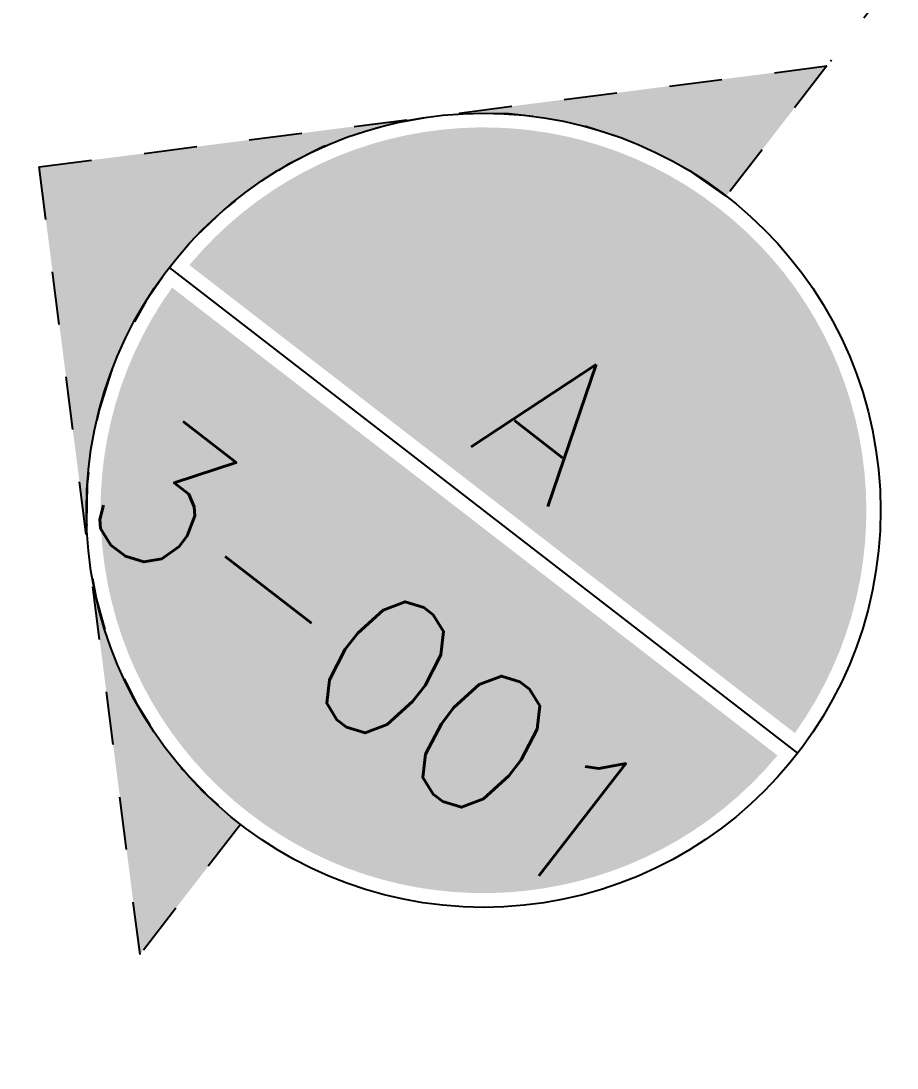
# Model space of a CAD drawing. Header units: millimetres. Extents: x 837111 to 838100, y 1172930 to 1173673.
# Drawn here: x 837828.736 to 837830.391, y 1173272.21 to 1173274.187 of the extents above; entities that cross this region are included whole.
import ezdxf
from ezdxf.enums import TextEntityAlignment as Align

# ---------------------------------------------------------------- set-up
doc = ezdxf.new("R2010")
doc.units = ezdxf.units.MM
doc.linetypes.add('OLD-ANT-PLANTAS PROPUESTAS$0$HIDDEN2', pattern=[0.1875, 0.125, -0.0625])
for name, color, linetype in [('.', 255, 'Continuous'), ('OLD-ANT-PLANTAS PROPUESTAS$0$A-BORDE DE LOSA PERFIL IPE', 2, 'Continuous'), ('OLD-ANT-PLANTAS PROPUESTAS$0$A-FONDO_253', 253, 'Continuous'), ('OLD-ANT-PLANTAS PROPUESTAS$0$G-LINEAS DE SECCION', 8, 'OLD-ANT-PLANTAS PROPUESTAS$0$HIDDEN2'), ('OLD-ANT-PLANTAS PROPUESTAS$0$KCIG-AP-DW-XR-VENTANERIA$0$A-A BORDILLO', 1, 'Continuous')]:
    doc.layers.add(name, color=color, linetype=linetype)
doc.styles.add('OLD-ANT-PLANTAS PROPUESTAS$0$TEXT', font='romans.shx', dxfattribs={"width": 0.8})

# ---------------------------------------------------------------- blocks, each defined once
blk = doc.blocks.new('*U98')
h = blk.add_hatch(color=256)
edge = h.paths.add_edge_path()
edge.add_line((0, -501.974), (0, -504.045))
edge.add_line((0, -504.045), (-7.071, -496.974))
edge.add_line((-7.071, -496.974), (0, -489.903))
edge.add_line((0, -489.903), (0, -491.974))
edge.add_arc((0, -496.974), 5, 90, 270)
at = {"ltscale": 0.07}
h = blk.add_hatch(color=255, dxfattribs=at)
edge = h.paths.add_edge_path()
edge.add_arc((0, -496.974), 4.821, 2.1226, 177.8774)
edge.add_line((-4.818, -496.796), (4.818, -496.796))
h = blk.add_hatch(color=255, dxfattribs=at)
edge = h.paths.add_edge_path()
edge.add_arc((0, -496.974), 4.821, 182.1226, 357.8774, ccw=False)
edge.add_line((-4.818, -497.153), (4.818, -497.153))
blk.add_line((0, -7.143), (0, -489.832))
at = {"color": 3, "linetype": 'Continuous'}
blk.add_line((-5, -496.974), (5, -496.974), dxfattribs=at)
blk.add_lwpolyline([(0, -501.974), (0, -504.045), (-7.071, -496.974), (0, -489.903), (0, -491.974, 1)], format="xyb", close=True)
blk.add_circle((0, -496.974), 5, dxfattribs=at)
at = {"color": 9, "style": 'OLD-ANT-PLANTAS PROPUESTAS$0$TEXT', "flags": 8}
for tag, p in [('SECTIONNUMBER', (0, 0)), ('SECTIONNUMBER-B', (0, -496.974))]:
    blk.add_attdef(tag, text='', height=1.786, dxfattribs=at).set_placement(p, align=Align.BOTTOM_CENTER)
for tag, p in [('SHEETNUMBER', (0, -1.429)), ('SHEETNUMBER-B', (0, -498.403))]:
    blk.add_attdef(tag, text='', height=1.786, dxfattribs=at).set_placement(p, align=Align.TOP_CENTER)
blk = doc.blocks.new('OLD-ANT-PLANTAS PROPUESTAS$0$INDICACIONES')
at = {"layer": 'OLD-ANT-PLANTAS PROPUESTAS$0$G-LINEAS DE SECCION', "ltscale": 0.07}
ref = blk.add_blockref('*U98', (12.286, -58.1, -0.0011), dxfattribs=dict(at, xscale=0.1500000000000001, yscale=0.1500000000000001, zscale=0.1500000000000001, rotation=285.1959687141608))
ref.add_attrib('SECTIONNUMBER-B', 'A', dxfattribs={"layer": '0', "color": 9, "height": 0.2679, "rotation": 285.196, "style": 'OLD-ANT-PLANTAS PROPUESTAS$0$TEXT'}).set_placement((-59.6536, -77.6402, -0.0011), align=Align.BOTTOM_CENTER)
ref.add_attrib('SHEETNUMBER-B', '3-001', dxfattribs={"layer": '0', "color": 9, "height": 0.26786, "rotation": 285.196, "style": 'OLD-ANT-PLANTAS PROPUESTAS$0$TEXT'}).set_placement((-59.8604, -77.6964, -0.0011), align=Align.TOP_CENTER)

msp = doc.modelspace()

# ---------------------------------------------------------------- hatches: boundary and pattern name
at = {"layer": 'OLD-ANT-PLANTAS PROPUESTAS$0$A-FONDO_253'}
h = msp.add_hatch(color=256, dxfattribs=at)
h.dxf.hatch_style = 1
edge = h.paths.add_edge_path(flags=16)
edge.add_arc((837846.53, 1173295.9527), 7.5868, 283.24726, 358.05954, ccw=False)
edge.add_arc((837850.9884, 1173281.9316), 7.1719, 112.28635, 191.82705)
edge.add_arc((837834.7346, 1173278.7885), 9.3844, -50.43566, 10.26995, ccw=False)
edge.add_arc((837836.7501, 1173276.3905), 6.2521, 215.49283, 309.32341, ccw=False)
edge.add_arc((837839.3232, 1173278.177), 9.3844, 124.23668, 215.25189, ccw=False)
edge.add_arc((837831.6059, 1173289.3915), 4.2293, 305.1936, 455.5207)
edge.add_arc((837830.0951, 1173303.879), 10.337, 219.23705, 276.13072, ccw=False)
edge.add_arc((837827.4306, 1173301.6864), 6.8864, 124.76014, 219.12965, ccw=False)
edge.add_arc((837829.382, 1173298.8406), 10.337, 56.26149, 124.65274, ccw=False)
edge.add_arc((837840.8038, 1173317.2309), 11.3224, 239.88674, 421.47083)
edge.add_arc((837858.6593, 1173341.399), 18.8991, 173.4389, 228.80281, ccw=False)
edge.add_arc((837850.1749, 1173342.3747), 10.3588, 80.76497, 173.4383, ccw=False)
edge.add_arc((837848.8042, 1173333.9451), 18.8991, 8.12764, 80.76438, ccw=False)
edge.add_arc((837881.8448, 1173340.7758), 14.9226, 196.18175, 260.44984)
edge.add_arc((837878.0357, 1173314.5812), 11.556, 37.21934, 83.37479, ccw=False)
edge.add_arc((837882.5174, 1173318.4489), 5.6597, -57.8324, 33.4796, ccw=False)
edge.add_arc((837879.2426, 1173323.8328), 11.961, 260.10754, 301.71636, ccw=False)
edge.add_arc((837872.6987, 1173296.5666), 16.1206, 73.8317, 104.33849)
edge.add_arc((837874.2833, 1173292.5463), 20.4152, 105.85297, 171.12537)
edge = h.paths.add_edge_path()
edge.add_arc((837846.53, 1173295.9527), 7.7368, 283.33596, 357.99178, ccw=False)
edge.add_arc((837850.9884, 1173281.9316), 7.0219, 112.38212, 191.84353)
edge.add_arc((837834.7346, 1173278.7885), 9.5344, -50.43755, 10.28231, ccw=False)
edge.add_arc((837836.7501, 1173276.3905), 6.4021, 215.49, 309.32623, ccw=False)
edge.add_arc((837839.3232, 1173278.177), 9.5344, 124.2443, 215.25378, ccw=False)
edge.add_arc((837831.6059, 1173289.3915), 4.0793, 305.2109, 455.5096)
edge.add_arc((837830.0951, 1173303.879), 10.487, 219.23628, 276.1263, ccw=False)
edge.add_arc((837827.4306, 1173301.6864), 7.0364, 124.759, 219.13079, ccw=False)
edge.add_arc((837829.382, 1173298.8406), 10.487, 56.28761, 124.65351, ccw=False)
edge.add_arc((837840.8038, 1173317.2309), 11.1724, 239.91092, 421.55577)
edge.add_arc((837858.6593, 1173341.399), 19.0491, 173.4389, 228.85316, ccw=False)
edge.add_arc((837850.1749, 1173342.3747), 10.5088, 80.76497, 173.43831, ccw=False)
edge.add_arc((837848.8041, 1173333.9451), 19.0491, 8.15954, 80.76438, ccw=False)
edge.add_arc((837881.8448, 1173340.7758), 14.7726, 196.22252, 260.43507)
edge.add_arc((837878.0357, 1173314.5812), 11.706, 37.19545, 83.35594, ccw=False)
edge.add_arc((837882.5174, 1173318.4489), 5.8097, -57.83827, 33.52803, ccw=False)
edge.add_arc((837879.2426, 1173323.8328), 12.111, 260.06842, 301.71914, ccw=False)
edge.add_arc((837872.6987, 1173296.5666), 15.9706, 73.80236, 104.33139)
edge.add_arc((837874.2833, 1173292.5463), 20.2652, 105.85858, 171.09985)

# ---------------------------------------------------------------- linework, layer by layer
at = {"layer": 'OLD-ANT-PLANTAS PROPUESTAS$0$A-BORDE DE LOSA PERFIL IPE'}
for points in [[(837854.262, 1173295.6816, -0.33778), (837848.3146, 1173288.4245, 0.361311), (837844.1159, 1173280.4904, -0.271319), (837840.8073, 1173271.4382, -0.433963), (837831.5374, 1173272.6737, -0.419383), (837833.958, 1173286.0585, 0.7694), (837831.2142, 1173293.4519, -0.253457), (837821.9724, 1173297.2458, -0.436743), (837823.419, 1173307.4672, -0.307477), (837835.2025, 1173307.564, 1.014458), (837846.1252, 1173327.0545, -0.246615), (837839.735, 1173343.5756, -0.427946), (837851.8614, 1173352.7473, -0.32784), (837867.6605, 1173336.6488, 0.287749), (837879.3901, 1173326.2086, -0.204182), (837887.3605, 1173321.6579, -0.421215), (837885.61, 1173313.5308, -0.183763), (837877.1537, 1173311.9033, 0.134002), (837868.7455, 1173312.0402, 0.292616), (837854.262, 1173295.6816)], [(837854.1124, 1173295.6958, -0.338541), (837848.2685, 1173288.5678, 0.361702), (837843.9687, 1173280.4617, -0.271252), (837840.712, 1173271.554, -0.433934), (837831.6597, 1173272.7605, -0.419413), (837834.0434, 1173285.9353, 0.769597), (837831.199, 1173293.6011, -0.253474), (837822.0887, 1173297.3405, -0.436731), (837823.5044, 1173307.3439, -0.307598), (837835.1232, 1173307.4366, 1.01392), (837846.2114, 1173327.1784, -0.246382), (837839.884, 1173343.5585, -0.427946), (837851.8374, 1173352.5993, -0.327994), (837867.5135, 1173336.6171, 0.288012), (837879.369, 1173326.06, -0.204159), (837887.2381, 1173321.571, -0.420936), (837885.5306, 1173313.658, -0.183574), (837877.1877, 1173312.0496, 0.133903), (837868.7064, 1173312.1851, 0.292763)]]:
    msp.add_lwpolyline(points, format="xyb", close=True, dxfattribs=at)
at = {"layer": 'OLD-ANT-PLANTAS PROPUESTAS$0$KCIG-AP-DW-XR-VENTANERIA$0$A-A BORDILLO'}
msp.add_lwpolyline([(837837.1239, 1173270.2186, -0.103834), (837834.6137, 1173270.5653, -0.172093), (837831.3832, 1173273.1948, -0.06925), (837830.3226, 1173275.5391, -0.067019), (837829.9434, 1173277.9938, -0.229182), (837833.3412, 1173285.3803, -0.076215)], format="xyb", dxfattribs=at)

# ---------------------------------------------------------------- block references
at = {"layer": '.', "rotation": 37.10163905756178}
msp.add_blockref('OLD-ANT-PLANTAS PROPUESTAS$0$INDICACIONES', (837830.3522, 1173371.1711), dxfattribs=at)

doc.saveas('drawing.dxf')
